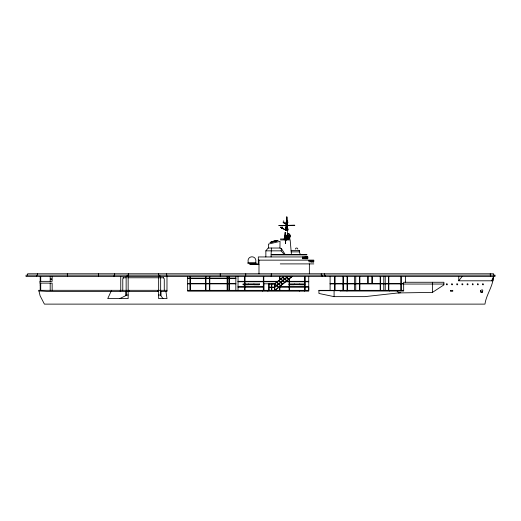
<?xml version="1.0" encoding="UTF-8"?>
<svg xmlns="http://www.w3.org/2000/svg" width="521" height="521" viewBox="0 0 521 521"><rect width="100%" height="100%" fill="white"/><g stroke="black" fill="none" stroke-linecap="round" stroke-linejoin="round"><path stroke-width="0.78" d="M37.538 275.179L37.538 273.785M122.78 290.321L122.78 278.742L123.744 277.771M189.957 290.353L189.957 276.579M190.38 290.353L190.386 276.579M205.561 276.579L205.554 290.353L205.561 283.854L190.38 283.854M205.984 290.353L205.99 276.579M209.364 290.353L209.37 276.579M209.807 290.353L209.807 276.579M227.136 290.353L227.136 276.579M227.566 290.353L227.573 276.579M228.908 290.353L228.908 276.579M229.338 290.353L229.331 276.579M235.844 290.353L235.857 276.579M238.025 290.353L238.038 276.579M244.61 290.353L244.61 284.72M244.61 283.938L244.623 276.579M245.046 290.353L245.046 284.72M245.046 283.938L245.052 276.579M258.989 273.785L258.989 260.148M263.789 290.353L263.795 276.579M279.458 290.353L279.458 286.837M279.451 279.901L279.458 276.579M279.894 290.353L279.888 286.491M279.888 279.549L279.894 276.579M285.443 243.027L285.495 241.073M299.725 283.938L299.725 284.694L304.935 284.72L289.083 284.7L289.083 283.938L304.935 283.938M289.116 290.353L289.116 279.015M289.539 290.353L289.539 284.72M289.546 283.938L289.546 278.663M304.498 284.72L304.577 291.148M304.511 283.938L304.498 276.579M405.494 276.579L405.494 282.167M286.322 228.055L286.263 227.495L286.211 228.387M286.661 226.088L286.83 224.492L286.993 226.088L286.726 226.283L286.602 222.285M286.934 226.264L286.934 224.492L286.993 226.088M285.892 235.479C283.841 235.674 286.543 234.678 285.879 236.026L285.515 237.413L285.117 236.033L285.573 237.309L284.616 237.413M286.322 227.905L286.172 228.055A2.351 1.928 90 0 0 286.25 228.569L286.27 228.231M289.142 236.41L287.266 236.124L289.142 236.41L289.142 235.707L287.266 235.987C288.015 236.384 289.318 235.127 288.204 235.088M286.101 227.644L286.14 227.104L286.081 227.644M286.739 220.657L286.824 216.879L286.934 220.657M280.734 227.547L280.747 227.169L282.636 227.169L282.649 227.547L280.734 227.547L280.773 227.169M282.597 227.547L282.61 227.169M286.27 227.508L286.322 227.879M285.866 227.644L286.114 226.505L287.279 226.505L287.338 227.371M286.244 239.106L286.387 237.368L284.661 237.381L286.42 237.4L286.27 239.126M286.244 227.644L285.827 227.644L285.925 227.104L286.824 227.065M279.946 248.029L280.024 241.379L268.432 244.089L268.432 248.029M285.827 227.644L285.847 227.371A3.784 3.1 90 0 0 285.847 228.244L286.322 229.09M286.296 227.104L286.27 227.644M285.983 228.432L286.342 228.504M285.104 236.046C287.266 239.491 285.769 234.86 285.384 243.151M271.428 248.029L271.096 254.6L306.882 254.6M493.407 276.579C493.029 286.413 486.301 294.443 484.96 304.121L44.409 304.121L40.13 295.85L38.932 290.92M284.323 254.6L281.132 250.848L281.444 248.576L280.585 248.576L280.142 248.035L268.139 248.029L265.853 250.848L265.853 256.944M285.43 241.06L284.642 237.394L285.547 237.244M286.817 227.104L285.84 227.397M283.203 221.262L283.535 220.917L283.873 221.262M286.257 237.433L285.515 239.191L285.593 235.44L285.508 239.172L284.72 237.407M285.762 235.427L286.81 239.146L285.834 235.407M286.231 227.697L285.827 227.684L285.84 228.224L286.244 228.081M286.107 226.772L285.938 227.065L287.384 227.065M458.793 276.579L458.721 280.806L492.879 280.806L493.068 278.461L491.323 280.806M295.322 249.084L296.123 247.989L297.38 248.198L297.81 249.084M283.847 276.579L274.925 283.808L274.827 286.876L278.409 283.978L276.664 282.402M286.276 227.065L286.381 226.772M286.504 226.817L286.654 226.524M492.892 278.461L493.361 276.579M285.176 235.485L284.192 239.074L285.573 239.185M284.219 239.048L285.195 235.407M285.964 236.065L285.541 237.413L285.104 236.124M285.58 241.125C287.253 235.212 285.052 244.955 285.567 239.341L286.81 239.146M285.931 227.065L287.429 226.817M284.726 237.439L285.469 241.099M111.019 291.441L107.736 298.605L128.153 298.605L128.153 291.441M286.81 226.524L286.622 227.065L286.843 226.524M287.813 228.686L287.488 228.393L287.813 228.686L287.253 229.064L287.338 228.244M285.515 237.407L285.117 236.033M458.721 280.806L462.075 276.579M287.553 234.137L288.367 233.682C291.031 233.968 290.627 239.08 287.839 238.403L287.494 238.051M287.494 234.066L287.839 233.714C290.633 233.05 291.057 238.143 288.367 238.436L287.879 238.318M287.253 229.064L287.41 228.393L287.729 228.673M276.677 285.378L274.925 283.808L268.745 283.984L274.45 283.984L283.554 276.579M287.045 235.805L288.614 235.075M287.546 276.579L286.824 277.165L286.172 276.579M288.139 276.579L287.104 277.419L288.849 278.995M291.61 276.579L290.874 277.179L290.874 276.579M291.832 276.579L274.827 290.353L274.827 287.358L276.664 285.873L278.409 287.449M275.121 290.353L292.125 276.579M285.567 239.419L285.567 243.274M340.565 290.36L340.018 291.031L403.677 291.031L403.651 282.265L443.905 282.265L443.905 284.902L432.41 292.405L398.2 292.939M119.745 298.605L126.141 295.472L126.141 291.441M281.75 227.553L281.568 227.905M271.806 283.984L271.806 287.084L274.45 287.084L274.45 283.984L274.925 283.808M284.922 235.492L286.068 235.492M283.476 222.793L283.365 222.343L283.698 222.675M276.286 241.164L275.883 240.709L276.293 241.184M272.112 241.796L275.941 240.897M274.092 241.008L274.033 241.685M272.125 241.835C265.293 244.173 276.99 239.491 277.999 240.539M275.954 240.936L277.98 240.78M272.952 242.005L273.642 241.842M275.29 241.457L276.677 241.132M272.151 241.92L271.812 241.659L272.223 242.148M286.837 239.074L284.192 239.074M288.015 237.042L287.833 236.69M289.142 235.707L288.582 235.72M243.105 284.7L248.524 284.694L248.524 283.938M289.083 284.7L294.306 284.694L294.306 283.938M286.329 224.492L286.329 224.076L287.325 224.076L287.325 224.492L286.055 224.492L284.108 222.832L283.033 222.675L284.108 222.734L286.329 224.258M281.894 227.905L281.464 228.009L285.957 230.152L281.894 228.009M286.244 227.931L285.866 228.224L285.964 227.684M286.27 228.602C286.081 228.628 285.645 228.934 286.342 228.797M286.198 229.214L287.455 229.214M285.059 234.6L285.775 234.697M285.775 234.802L285.059 234.73L285.059 232.509L285.775 232.451L285.156 232.6L285.156 234.73M285.612 235.805L286.661 235.805M285.612 236.319L286.661 236.319M287.045 236.319L288.614 237.048L288.582 236.397M280.396 238.996L290.151 238.996M285.313 239.113L285.684 239.113M285.313 239.328L285.684 239.328M285.99 239.328L286.413 239.328M287.032 239.328L288.699 239.328M280.396 239.927L290.151 239.927L291.434 254.6M291.07 250.451L299.471 250.451L299.471 252.346L300.343 254.6M265.853 250.848L281.132 250.848M291.193 251.864L299.23 251.864L299.23 250.451M306.882 254.899L271.096 254.899L271.096 256.944M307.82 256.944L258.325 256.944L258.325 263.9L249.761 263.9L249.761 264.46L258.989 264.46M302.558 257.113L303.912 257.113L303.88 258.709L302.558 258.709L302.558 257.113L302.59 258.709M258.325 260.148L313.811 260.148M310.405 260.344L313.785 260.344L313.785 261.829L310.405 261.829L310.496 260.344M247.794 262.675L256.13 262.675M247.794 263.574L256.13 263.574M280.278 263.9L313.811 263.9M122.878 277.771L126.167 277.771M127.762 277.771L163.574 277.771M187.645 278.11L189.957 278.11M190.38 278.103L205.561 278.11M205.984 278.103L209.37 278.11M209.8 278.103L227.143 278.11M227.573 278.103L228.908 278.11M229.338 278.103L235.857 278.11M187.645 278.54L189.957 278.54M190.38 278.533L205.561 278.54L205.561 283.424L190.38 283.424M205.984 278.533L209.37 278.54M209.8 278.533L227.143 278.54M227.573 278.533L228.908 278.54M229.338 278.533L235.857 278.54M238.032 281.327L244.623 281.327M245.046 281.327L263.365 281.327L263.365 276.579L263.352 290.353L263.365 287.149L245.046 287.143M263.789 281.327L277.693 281.327M286.263 281.327L289.116 281.327M289.546 281.327L304.511 281.327M304.935 281.327L308.745 281.327M238.032 281.757L244.623 281.763M245.046 281.757L263.365 281.763L263.365 286.719L245.052 286.719M263.789 281.757L277.159 281.757M285.729 281.763L289.116 281.763M289.546 281.757L304.511 281.763M304.935 281.757L308.745 281.757M187.645 283.424L189.957 283.424M205.984 283.424L209.37 283.424M209.8 283.424L227.143 283.424M227.573 283.424L228.908 283.424M229.338 283.424L235.857 283.424M330.099 283.548L403.651 283.548M187.645 283.854L189.957 283.854M205.984 283.854L209.37 283.854M209.8 283.854L227.143 283.854M227.573 283.854L228.908 283.854M229.338 283.854L235.857 283.854M263.795 283.795L268.745 283.795L268.745 290.353M330.099 283.925L403.651 283.925M403.651 284.049L443.905 284.049M238.032 286.713L244.623 286.719M279.888 286.713L289.116 286.719M289.546 286.713L304.511 286.719M304.935 286.713L308.745 286.713M238.032 287.143L244.623 287.149M279.074 287.149L279.458 287.149M279.888 287.143L289.116 287.149M289.546 287.143L304.511 287.149M304.935 287.143L308.745 287.143L308.745 290.353L187.645 290.353M166.98 290.321L38.769 290.321L38.769 290.907L47.574 291.441L158.651 291.441M403.651 290.36L318.924 290.36L318.924 293.453L334.091 296.644L364.804 296.644L400.747 292.652L398.194 292.209L397.093 291.031M318.924 290.692L340.565 290.692M160.657 291.441L166.98 291.441L166.98 276.579M126.141 295.023L128.153 295.023M158.651 295.023L160.657 295.023M163.027 298.605L160.657 295.472L160.657 276.579M259.354 284.7L253.942 284.694L253.942 283.938M288.204 237.035L288.608 237.048M283.619 222.343L283.619 222.675M163.307 277.771L164.271 278.742L164.271 290.321M274.45 283.984L276.384 285.619M290.021 276.579L290.685 277.179L290.685 276.579M289.468 276.579L290.588 277.589M285.612 276.579L286.53 277.4L284.792 278.807L283.04 277.231M288.556 279.23L286.81 277.654L285.072 279.061L286.824 280.637M282.747 277.472L284.499 279.048L282.76 280.454L281.014 278.878M286.53 280.871L284.779 279.295L283.04 280.702L284.792 282.278M280.721 279.113L282.467 280.689L280.734 282.095L278.982 280.519M284.499 282.519L282.747 280.943L281.014 282.349L282.76 283.925M278.689 280.754L280.441 282.33L278.702 283.737L276.957 282.161M282.467 284.16L280.721 282.584L278.982 283.991L280.734 285.567M280.441 285.801L278.689 284.225L276.957 285.632L278.702 287.208M281.444 248.576L285.221 254.6M285.612 241.177L285.567 239.341M286.107 228.843L286.101 229.058M286.133 228.504L286.368 229.077M274.085 240.989L274.287 241.653M165.919 291.441L167 298.605L158.651 298.605L158.651 276.579M286.088 228.224L286.101 227.684M286.824 216.879L286.915 222.18M432.41 292.405L432.404 282.265M286.928 224.492L286.928 226.283M493.641 275.179L493.641 273.785L27.606 273.785L27.606 275.179M490.671 275.179L490.671 276.579M490.274 273.785L490.274 275.179M401.242 276.579L401.242 283.548M401.242 283.925L401.242 290.36M400.864 276.579L400.864 283.548M400.864 283.925L400.864 290.36M389.376 290.36L389.376 291.031M388.829 276.579L388.829 283.548M388.829 283.925L388.829 290.36M388.451 276.579L388.451 283.548M388.451 283.925L388.451 290.36M385.227 276.579L385.227 283.548M385.227 283.925L385.227 290.36M383.782 276.579L383.782 283.548M383.782 283.925L383.782 290.36M380.551 276.579L380.551 283.548M380.551 283.925L380.551 290.36M380.18 276.579L380.18 283.548M380.18 283.925L380.18 290.36M372.281 276.579L372.281 283.548M371.903 276.579L371.903 283.548M368.145 276.579L368.145 283.548M367.767 276.579L367.767 283.548M359.868 276.579L359.868 283.548M359.868 283.925L359.868 290.36M359.49 276.579L359.49 283.548M359.49 283.925L359.49 290.36M355.745 276.579L355.745 283.548M355.745 283.925L355.745 290.36M354.645 276.579L354.645 283.548M354.645 283.925L354.645 290.36M347.455 276.579L347.455 283.548M347.455 283.925L347.455 290.36M347.077 276.579L347.077 283.548M347.077 283.925L347.077 290.36M346.966 290.36L346.966 291.031M343.319 276.579L343.319 283.548M343.319 283.925L343.319 290.36M342.942 276.579L342.942 283.548M342.942 283.925L342.942 290.36M335.042 276.579L335.042 283.548M335.042 283.925L335.042 290.36M334.664 276.579L334.664 283.548M334.664 283.925L334.664 290.36M334.091 290.36L334.091 296.644M330.099 276.579L330.099 290.36M325.273 275.179L325.273 276.579M324.342 273.785L324.342 275.179M322.186 275.179L322.186 276.579M321.255 273.785L321.255 275.179M313.59 260.344L313.583 261.829M313.499 260.344L313.499 261.829M313.388 260.344L313.388 261.829M313.31 260.344L313.31 261.829M312.926 260.344L312.926 261.829M312.743 260.344L312.75 261.829M312.607 260.344L312.607 261.829M311.858 260.344L311.858 261.829M311.714 260.344L311.714 261.829M311.617 260.344L311.617 261.829M311.525 260.344L311.525 261.829M309.357 263.9L309.357 273.785M308.745 276.579L308.745 291.148L187.645 291.148L187.645 276.579M307.572 257.113L307.572 258.709M307.475 257.113L307.475 258.709M307.364 257.113L307.364 258.709M307.279 257.113L307.279 258.709M306.869 257.113L306.869 258.709M306.667 257.113L306.667 258.709M306.504 257.113L306.504 258.709M305.716 257.113L305.716 258.709M305.339 257.113L305.339 258.709M304.244 257.113L304.244 258.709M299.354 290.353L299.354 291.148M287.455 230.152L287.455 239.653M287.104 222.18L287.104 220.657L286.602 220.657L286.602 222.18M287.104 222.285L287.104 224.076M287.038 224.076L287.038 224.492M286.915 222.285L286.856 224.076M285.899 235.805L285.899 236.319M285.775 234.6L285.423 235.004L285.423 232.451M285.742 235.805L285.742 236.319M285.684 238.983L285.684 239.465L285.313 238.983M285.456 235.433L285.443 243.274M281.75 227.905L281.815 227.547L281.627 227.905M274.45 290.353L274.45 287.455L271.806 287.455L271.806 290.353M271.434 283.984L271.434 287.084L269.116 287.084L269.116 283.984M271.434 290.353L271.434 287.455L269.116 287.455L269.116 290.353M271.311 273.785L271.213 276.579M267.885 290.353L267.885 291.148M263.808 283.795L263.808 290.353M262.669 290.353L262.669 291.148M255.635 262.675C257.726 254.86 246.205 254.86 248.289 262.675M254.118 263.9L254.118 264.46M245.769 273.785L245.769 275.179M245.625 275.179L245.625 276.579M220.337 275.179L220.337 276.579M220.227 273.785L220.227 275.179M166.811 275.179L166.811 276.579M166.655 273.785L166.655 275.179M160.976 291.441L160.976 295.472M159.817 275.179L159.817 276.579M158.508 273.785L158.508 275.179M158.508 290.321L158.508 291.441M158.058 290.321L158.058 291.441M128.882 290.321L128.882 291.441M128.622 273.785L128.622 275.179M128.518 273.785L128.518 275.179M128.511 290.321L128.511 291.441M128.44 290.321L128.44 291.441M128.153 276.579L128.153 290.321M127.319 275.179L127.319 276.579M127.209 275.179L127.209 276.579M126.141 276.579L126.141 290.321M125.958 291.441L125.958 295.472M120.755 276.579L120.755 290.321M120.26 290.321L120.26 291.441M114.672 273.785L114.672 275.179M114.138 275.179L114.138 276.579M111.39 290.321L111.39 291.441M98.417 276.579L98.391 273.785M67.456 275.179L67.456 276.579M67.326 273.785L67.326 275.179M52.146 276.579L52.146 278.82L50.739 278.82L50.739 279.315L52.146 279.315L52.146 281.347L39.909 281.347L39.909 283.124L52.146 283.124L52.146 290.321M50.192 276.579L50.192 281.347M50.192 283.124L50.192 290.321M40.723 276.579L40.723 281.347M40.723 283.124L40.723 290.321M40.306 284.42L40.306 285.645M40.202 276.579L40.202 281.347M40.202 283.124L40.202 290.321M36.503 275.179L36.503 276.579M304.935 276.579L304.935 290.353L304.941 276.579M450.476 290.568L450.476 291.285L452.756 291.285L452.756 290.347L450.476 290.568M286.726 224.492L286.726 226.283L286.719 224.492M285.97 227.397L285.977 227.351M480.492 290.62C481.508 296.052 485.103 287.253 480.492 290.62M286.211 226.817L286.224 226.772M446.556 283.965L446.556 284.746L447.344 284.746L447.344 283.965L446.556 283.965M451.714 283.965L451.714 284.746L452.502 284.746L452.502 283.965L451.714 283.965M456.871 283.965L456.871 284.746L457.653 284.753L457.659 283.965L456.871 283.965M462.029 283.965L462.029 284.746L462.811 284.746L462.811 283.965L462.029 283.965M467.181 283.965L467.181 284.746L467.969 284.746L467.969 283.965L467.181 283.965M472.339 283.965L472.339 284.746L473.127 284.746L473.127 283.965L472.339 283.965M477.497 283.965L477.497 284.746L478.278 284.746L478.278 283.965L477.497 283.965M482.648 283.965L482.648 284.746L483.436 284.746L483.436 283.965L482.648 283.965M482.27 292.112L481.443 292.255L482.27 292.112M287.924 222.18L285.782 222.285L287.924 222.18M294.749 225.267L278.904 225.528L294.749 225.267M288.23 229.833L285.384 230.152L288.23 229.833M305.436 257.113L304.14 257.113L304.14 258.709L305.436 258.709L305.436 257.113M307.794 257.113L305.56 257.113L305.56 258.709L307.794 258.709L307.794 257.113M310.216 260.344L308.94 260.344L308.973 261.829L310.216 261.829L310.216 260.344M494.95 275.179L26.05 275.179L26.05 276.579L494.95 276.579L494.95 275.179M259.354 283.938L243.105 283.938L243.105 284.726L259.354 284.726L259.354 283.938M481.209 292.17L480.772 291.884L481.163 292.157"/></g></svg>
